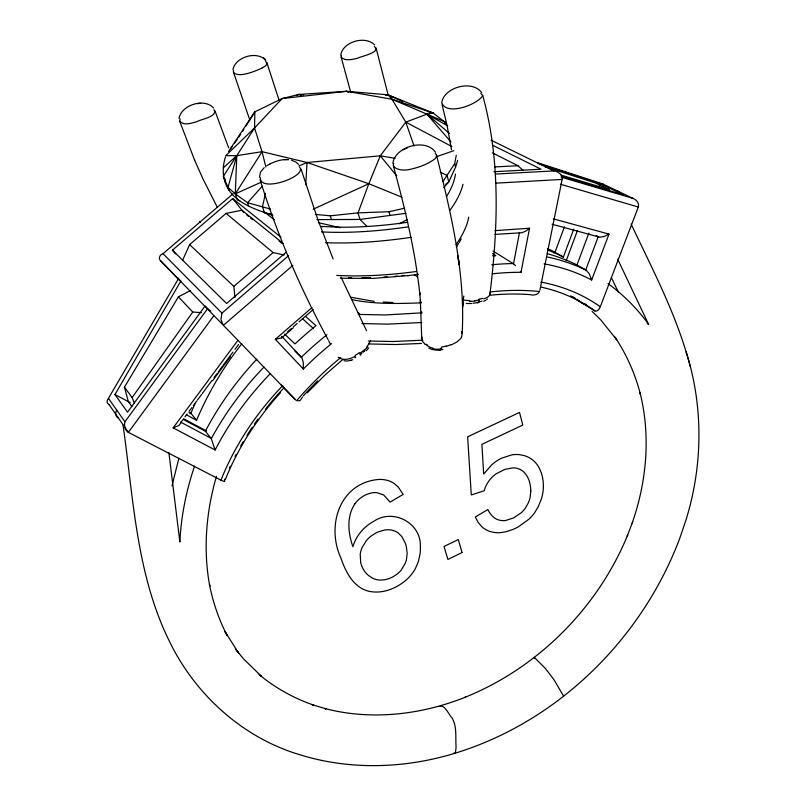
<?xml version="1.0" encoding="UTF-8"?>
<svg xmlns="http://www.w3.org/2000/svg" width="806" height="806" viewBox="0 0 806 806"><rect width="100%" height="100%" fill="white"/><g stroke="black" fill="none" stroke-linecap="round" stroke-linejoin="round"><path stroke-width="1.21" d="M225.489 156.908C221.821 168.081 222.426 180.151 228.944 190.145C238.838 204.684 257.043 209.772 272.851 215.434M441.738 102.967C443.451 87.461 472.024 79.32 481.635 92.569M553.913 253.054L554.115 252.026M603.623 185.753L602.908 183.98L537.33 162.641M340.747 55.13C342.701 41.761 365.078 35.222 374.619 44.874M392.865 163.336C394.688 146.924 425.427 137.604 435.482 152.233M463.793 296.024L462.533 305.545M265.869 166.983L262.031 151.679L254.535 128.003L254.847 111.833L282.15 98.554L298.774 94.443L346.57 91.31L387.958 94.816L433.114 112.991L446.514 123.368M422.183 340.706L421.931 337.089M483.65 298.865C486.381 298.099 491.096 296.134 489.665 292.467M462.16 333.543C465.525 272.952 450.947 213.298 436.499 154.954L436.449 156.757A15.475 5.289 -15.7 0 1 435.028 158.722C427.512 164.535 418.123 167.668 408.904 169.613A15.495 5.31 -15.8 0 1 404.592 170.036L401.519 169.915A32.381 11.022 -15.7 0 1 393.419 165.542M232.914 69.79C235.08 57.135 256.56 50.425 265.658 60.128L263.693 58.103L265.658 60.128M367.042 226.496L359.98 219.454L358.035 212.865L368.826 183.718L380.281 155.82L405.801 122.139L426.918 114.17L433.114 112.991L391.998 99.249L346.57 91.31L282.15 98.554L254.535 128.003L236.793 155.639L235.292 193.863L237.347 199.969L239.725 200.805M178.992 118.371C181.34 105.123 204.14 97.506 213.661 108.054M259.502 177.209L260.449 172.172L264.177 167.668M305.746 184.836L307.026 162.49L262.031 151.679L236.793 155.639L225.74 155.699L254.535 128.003M489.957 293.989C498.017 227.977 500.637 160.243 482.723 95.481L480.819 93.466M331.508 343.628A277.909 203.606 -45 0 0 308.174 364.292L303.328 369.037L303.318 362.559L301.958 357.955L281.757 336.314M190.166 413.861L190.347 413.297M267.058 63.553L266.665 64.601A12.211 3.506 -16.8 0 1 264.842 66.334L262.182 67.926M562.205 179.033C562.769 174.731 557.893 171.295 553.803 170.912L495.438 174.066M442.988 181.521L454.695 163.628L456.267 155.357M462.533 307.952L463.581 302.421M515.427 265.637L513.523 263.764L519.507 232.42M492.345 273.798A277.687 208.27 -39.5 0 1 515.296 272.347L520.998 272.307L529.542 228.229L494.904 230.647M172.01 485.827L178.851 458.342M539.879 290.251L562.135 179.416L495.781 183.164M265.496 193.329L262.454 206.689L264.509 212.955L271.965 214.114M109.233 404.824L107.148 402.768L107.299 400.28L178.509 278.664L180.836 281.062L114.956 394.537L127.529 412.188L205.097 305.958L207.666 308.587L124.93 421.79C123.943 425.497 124.809 430.323 128.366 432.369L220.995 480.164A261.92 204.432 -34.7 0 1 282.765 385.56M223.292 167.87L236.793 155.639L228.007 187.355L228.944 190.145M442.151 103.621C447.955 115.963 478.472 104.024 482.723 95.481M216.471 476.326C206.094 511.83 202.981 549.732 209.772 586.204L209.459 584.481C212.965 602.273 218.849 619.592 227.232 635.692L224.814 631.289L238.677 653.182L235.362 648.79L243.462 658.794L261.507 676.446L259.109 674.531C275.279 687.992 293.938 698.328 313.826 705.179L312.375 704.746L325.997 708.857L324.606 708.454C371.213 720.725 421.246 714.892 465.636 697.059L465.092 697.281C538.055 667.842 597.82 607.795 627.662 535.083L627.229 536.141L632.619 521.945M443.784 187.637L448.751 181.954L455.581 167.104L457.647 160.354M302.542 397.005L300.034 400.663L296.628 400.703A259.482 189.954 -45 0 1 340.757 357.552M632.166 523.124C646.734 481.444 650.875 435.542 639.954 392.492L640.397 394.245C635.168 373.903 626.625 354.439 614.897 337.009L616.711 339.779L601.105 320.284L592.108 311.338M194.558 466.08C186.287 490.552 181.118 516.122 179.859 541.944L168.857 452.398M440.116 706.489C444.519 704.021 449.093 715.254 452.196 718.126C457.032 726.599 455.41 736.896 456.035 746.245A64.702 20.775 74.3 0 1 456.015 748.069L455.41 752.784L453.849 753.157M564.422 226.839L555.032 252.228L563.364 257.033L573.741 229.106M566.215 260.701L577.449 230.536M599.382 185.874L600.198 183.697L538.479 163.608M540.846 282.07A262.383 191.969 -50.7 0 1 600.299 306.743L638.302 207.021C639.642 203.223 636.307 199.525 632.881 198.357L561.036 177.068M596.269 235.594L598.243 236.652L585.72 269.95L576.985 264.902L588.904 233.065M544.06 263.854A280.901 205.691 -50.7 0 1 586.889 277.596L591.664 279.974L608.993 234.103L553.329 218.849M224.471 480.195L224.864 479.187M461.637 336.848L461.274 337.623A13.359 7.828 -7.7 0 1 460.518 338.772L456.69 342.087L451.269 344.958M225.388 479.52C238.143 447.491 257.305 418.233 280.448 392.754M182.559 260.409L189.612 244.621L226.093 213.399L241.951 210.235L282.977 243.311M288.467 255.784L221.952 313.111L220.935 319.579L223.181 325.09L160.596 260.791C158.097 259.139 159.548 254.374 163.044 253.668L233.085 193.772M233.639 70.636L233.367 71.412A25.53 7.304 -16.8 0 0 238.163 74.525L240.833 74.636A12.231 3.516 -16.9 0 0 244.782 74.132L247.805 73.427A25.449 7.254 -16.9 0 0 262.121 67.926M260.409 177.703C259.532 193.299 308.043 176.282 299.489 167.044M237.911 340.283L173.149 427.855L215.121 450.01L218.497 443.632A280.327 218.93 -34.7 0 1 270.262 373.662M341.371 55.614L341.119 56.984L350.801 92.599M459.188 242.485L461.254 238.939M131.932 406.556L128.356 401.63L124.456 387.152L178.408 296.82L190.559 290.513M242.556 131.358L243.855 129.303M245.79 126.22L254.847 111.833L228.511 151.518M354.821 503.941C346.409 516.656 348.071 533.058 352.917 546.77C355.214 538.71 360.101 531.486 366.569 526.187A36.21 29.348 -42.5 0 1 373.793 521.301C393.207 508.022 421.478 523.023 420.349 546.76A47.04 38.094 -41.9 0 1 420.027 554.135L418.374 561.53L415.473 568.361A34.93 28.19 -42.3 0 1 411.332 574.597A36.008 29.076 -42.3 0 1 406.093 580.098C396.683 588.128 384.079 593.428 371.566 591.735C354.66 589.579 345.784 572.613 340.928 558.084C325.977 525.643 339.679 482.653 378.81 479.449A31.938 26.316 -43.3 0 1 387.182 480.336A31.837 26.235 -43.3 0 1 394.406 483.681L398.406 487.217L403.161 494.441L390.054 502.088L383.626 494.934L376.734 492.647A20.029 16.503 -43.1 0 0 370.861 493.06L366.801 494.39A25.923 21.319 -42.9 0 0 364.141 495.68A23.525 19.364 -43 0 0 354.801 503.931M262.031 151.679L235.292 193.863L247.573 202.739L270.544 209.107M456.942 245.981L456.337 246.928L458.584 243.442M236.793 155.639L223.272 176.353L228.007 187.355L235.292 193.863L260.993 182.287M234.516 143.256L237.216 139.317M238.566 137.352L240.591 134.401M134.511 403.312L132.124 397.59L192.765 312.033L201.359 312.647M230.466 149.05L232.491 146.208M180.151 118.855L179.627 121.081L194.669 160.344M213.681 315.932L128.366 432.369L118.633 418.334A6.649 5.954 -30 0 1 116.729 410.063M180.866 422.455L182.922 419.674M184.987 416.893L187.052 414.103M189.108 411.312L191.868 407.594M193.249 405.73L196.704 401.066M197.389 400.129L201.54 394.527M202.235 393.59L211.958 380.462M214.043 377.641L216.824 373.873M218.225 371.989L222.416 366.327M223.111 365.38L232.924 352.131M235.03 349.29L238.546 344.535M212.562 380.795L230.435 356.645M367.657 349.23L368.705 347.9M367.667 346.59L366.67 347.698M262.282 186.146L247.573 202.739L248.52 205.611M307.277 392.814L324.899 375.092L342.741 359.526M366.196 350.761L367.264 349.643M364.131 351.386L364.644 350.892M529.542 228.229L525.583 231.231L521.905 232.743L494.894 234.395M293.273 327.78L281.707 337.875L282.009 336.626M281.707 337.875L275.33 339.326L303.328 369.037M486.623 299.761L487.398 299.066M280.256 100.186L282.15 98.554M275.33 339.326L311.972 307.59M287.671 331.679L291.47 328.395M293.364 326.752L297.152 323.468M299.046 321.826L313.262 309.514M292.89 265.365L223.393 325.302L295.661 399.947L280.931 384.805M234.969 297.384L233.841 286.392L273.123 252.59L284.145 255.008M286.1 252.268L226.617 303.509L172.454 250.172L232.712 198.619L280.911 237.145M363.022 352.353L363.587 351.869M363.909 350.257L359.909 353.25A6.74 0.605 54.9 0 1 360 354.64M445.748 184.211L448.751 181.954L447.048 175.396L440.217 172.172M361.844 353.29L360.614 354.197M608.993 234.103L603.895 236.611L599.503 237.135L552.019 224.229M108.75 398.748L124.93 421.79M266.846 165.744C273.325 161.794 280.851 159.094 288.528 159.588L284.044 159.608M355.517 356.04C350.479 359.103 343.296 361.159 338.157 357.199M269.819 164.061L270.332 163.779M399.423 223.786L406.98 219.645M485.585 300.386L483.711 301.293M355.658 357.38L354.972 357.743M296.578 95.612L298.774 94.443L303.741 94.896M482.028 301.051L480.809 301.535M407.383 147.81L403.191 149.745M313.202 209.228L368.826 183.718L401.982 197.238M298.915 165.945L307.026 162.49L380.281 155.82L395.081 158.329M343.93 360.725L347.457 361.058L352.837 359.748M436.207 156.797L453.859 150.672M455.138 753.187C558.004 721.723 641.959 638.705 679.67 538.559L685.805 520.525C702.882 466.029 703.598 406.476 686.158 351.98M454.453 753.398C405.761 768.209 352.756 770.204 303.691 755.907L302.31 755.454C243.372 738.79 194.528 694.429 168.525 639.46C136.154 572.794 133.353 497.342 123.056 425.215M479.963 301.807L477.444 302.452M173.149 427.855L178.932 425.497L180.957 422.747M350.65 360.484L351.204 360.342M385.611 95.35L387.958 94.816L402.668 101.556M315.337 214.426L330.289 215.817L358.035 212.865L388.986 211.726L404.632 208.21M442.937 349.411L436.812 350.217L431.905 349.451M440.882 348.273L441.487 348.172M474.855 300.799L479.389 299.963A6.599 2.912 78.7 0 1 476.437 302.673L472.981 303.298M438.827 350.136L441.084 349.804M406.043 213.298L359.98 219.454L316.939 219.605M200.664 103.259L197.651 103.672M414.878 274.786L418.505 274.282M340.374 278.231L372.886 278.423L408.128 275.612M407.685 275.672L415.281 274.735M470.785 303.56L471.53 303.479M421.82 312.849L385.278 314.955L358.307 314.421M421.699 322.531L387.223 324.133L361.934 323.549M422.928 340.182L393.278 341.512L368.322 341.029M471.047 301.192L469.424 301.263M493.897 171.718L541.028 169.21L492.597 145.241M421.518 343.427L395.907 344.525L368.947 343.94M494.552 166.943L517.946 165.724L523.366 170.671M421.568 302.824C398.365 303.721 374.83 304.346 351.95 299.651M586.446 304.386L583.856 303.822M383.233 302.079L392.834 302.482M374.276 301.384L350.932 297.283M318.31 222.647L340.233 227.715M427.492 111.46L433.114 112.991M560.422 184.242L638.302 207.021M561.963 176.585L623.36 194.8L600.198 183.697M291.409 160.122L295.973 162.107L298.563 164.394M561.097 175.104L609.004 189.531L609.991 191.727M554.488 251.925L554.669 252.016A274.342 239.775 -38.7 0 0 547.365 248.54M545.128 166.751L595.191 182.881L609.004 189.531M322.884 226.889L321.372 226.385L334.903 227.07A218.335 74.424 -15 0 0 407.715 222.265M307.026 162.49L368.826 183.718M190.72 413.206L190.901 413.307A274.524 227.242 -57.9 0 1 194.941 403.866M392.159 97.355L387.958 94.816L391.998 99.249L444.64 121.706L445.124 123.6M428.762 348.121L431.079 349.119M298.774 94.443L300.991 95.44M602.787 183.959L632.881 198.357M374.327 46.506C381.641 52.481 360.695 56.299 357.783 58.183C352.716 59.281 345.26 61.619 341.16 57.115M491.035 140.173L553.803 170.912M492.385 152.848L517.946 165.724M391.998 99.249L405.801 122.139L451.904 146.541M114.956 394.537L130.139 402.567M572.371 296.961L573.519 297.575M183.839 419.735L205.369 431.23L211.031 438.273L180.655 422.112M183.466 418.677L206.527 430.998M189.007 412.39L191.193 413.569L196.573 420.269A276.146 227.393 -54.9 0 1 241.8 343.779M186.639 414.939L196.573 420.269M346.57 91.31L348.666 92.448M573.973 297.817L575.111 298.452M575.333 298.573L572.512 296.82M450.977 142.017L426.918 114.17L447.743 125.887M586.204 270.222L589.307 273.909L591.664 279.974M647.158 323.397L648.518 324.203L617.708 259.23M570.517 295.913L594.838 310.854L593.317 309.776A255.714 187.002 -50.8 0 0 540.947 287.077M493.101 251.109L513.523 263.764M492.547 253.628L495.851 255.683A284.72 228.169 -45.8 0 0 492.436 255.804M426.696 345.492L430.233 347.295A18.377 8.836 -7.7 0 0 432.913 348.132M563.485 695.941L554.649 680.858A63.533 6.116 52.4 0 0 553.641 679.317L545.581 668.698L534.287 657.333L534.459 658.099M575.01 298.351L574.295 297.837M414.465 274.745L417.488 276.891M607.996 283.581C623.522 294.885 637.254 308.648 648.518 324.203M263.391 211.243L274.201 219.685M213.963 109.616C218.305 116.83 200.412 119.217 196.614 121.807C191.576 122.986 183.587 126.159 179.627 121.081M425.447 344.595L424.46 343.769M246.717 214.91L248.681 216.492M250.636 218.073L252.59 219.655M279.007 240.994L281.949 243.362M226.093 213.399L273.123 252.59M200.029 222.043L199.606 221.761L199.898 222.335M426.918 114.17L449.506 133.474M305.817 316.627L316.033 325.695A284.72 228.169 -45.8 0 0 295.016 343.92L284.639 334.127M302.401 318.662L313.443 328.546M189.612 244.621L233.841 286.392M294.956 351.154L301.666 357.572M163.044 253.668L221.952 313.111M160.807 261.013L178.267 279.037M178.408 296.82L192.765 312.033M577.167 299.338L577.912 300.094A53.559 30.054 -73.2 0 0 580.652 302.129L581.186 302.482A55.735 31.303 -73.1 0 0 583.846 303.842M172.454 250.172L175.658 253.961M380.281 155.82L396.754 175.94M232.712 198.619L243.785 212.542M520.374 271.491L520.998 272.307M124.456 387.152L132.124 397.59M109.284 404.854L117.968 417.377M217.177 207.001L203.172 179.305L194.468 159.88M328.102 339.669C300.426 288.608 277.365 235.09 260.036 179.637M328.647 340.726L330.349 344.061M611.321 277.516L618.323 292.014M366.529 330.722L340.978 277.103M631.098 224.038C653.051 270.473 677.342 316.375 690.198 366.398M333.12 258.978L318.017 220.088L301.061 169.119M228.652 147.841L214.91 110.704M249.83 120.114L233.458 72.147M405.801 122.139L414.002 145.886M279.158 100.458L266.917 62.838M330.289 215.817L331.347 219.313M461.858 332.828L461.939 333.09A16.614 8.926 -21.2 0 1 461.929 335.336A17.651 9.753 -15.6 0 1 461.405 336.858M215.121 450.01L211.283 438.686A285.395 223.504 -34.9 0 1 263.975 367.062M388.986 211.726L389.973 215.212M376.07 47.947L388.26 95.41M454.695 163.628L455.581 167.104M421.568 311.851L421.84 312.93M442.071 104.659L446.977 125.061L451.531 149.805M457.899 255.764L459.138 264.68L458.231 258.081M420.551 302.341L419.674 292.397L419.896 294.825C415.412 250.978 404.814 208.039 393.308 165.573L393.469 163.759A15.435 5.259 -15.9 0 1 393.66 163.386M224.985 178.872L225.277 182.297M420.329 299.892L421.74 338.55M361.642 565.721A37.086 29.993 -42.8 0 1 360.695 562.568L360.222 554.316A24.23 19.626 -42.3 0 1 362.206 547.375L366.095 540.977A23.525 19.062 -42.3 0 1 371.365 535.849L375.626 533.159A30.598 24.734 -42.2 0 1 379.203 531.527L385.016 529.955A21.843 17.712 -42.4 0 1 391.494 530.086L392.522 530.318A23.999 19.445 -42.3 0 1 395.514 531.376A23.354 18.921 -42.4 0 1 398.204 532.957L401.952 536.705L405.247 543.053A48.854 39.615 -41.2 0 1 406.385 546.942L407.171 553.299L406.496 559.344A24.593 19.868 -42.2 0 1 404.924 563.958L401.187 570.084A21.016 16.956 -42.2 0 1 397.036 574.174L393.026 576.784A24.462 19.767 -42.3 0 1 379.495 580.038A23.999 19.384 -42.2 0 1 372.261 578.013L368.392 575.413A35.152 28.432 -42.7 0 1 361.632 565.731M364.695 350.65A7.456 3.395 -31.8 0 1 364.483 350.842M359.345 352.685A29.963 14.407 -31.7 0 1 355.184 355.345M370.317 340.938A15.012 8.171 -34.2 0 1 370.196 341.694M369.662 341.815A13.833 7.667 -32.5 0 1 367.002 346.459M366.861 347.749A21.621 11.768 -29.9 0 1 364.07 350.348M470.704 303.409A7.314 2.368 -2.8 0 1 466.19 303.409M482.562 298.361A29.359 10.176 -1.8 0 1 478.452 299.318M469.374 300.557A13.561 5.491 1.9 0 1 463.651 299.963M474.986 300.97A21.188 8.836 -0.6 0 1 471.107 301.384M404.36 275.37A219.796 80.459 -14.9 0 1 402.023 275.612M397.378 276.065A219.796 80.459 -14.9 0 1 395.071 276.267M387.092 276.891A219.796 80.459 -14.9 0 1 383.716 277.113M370.508 277.717A219.796 80.459 -14.9 0 1 361.975 277.869M351.668 277.778A219.796 80.459 -14.9 0 1 348.655 277.687M416.309 271.501A226.708 82.524 -14.8 0 1 336.696 275.4M411.05 237.337A235.604 81.416 -14.9 0 1 325.493 242.677M408.189 226.849A229.609 78.293 -15 0 1 321.554 231.906M468.76 217.126A236.138 89.375 -18.3 0 1 456.095 244.54M462.997 184.292A245.81 88.469 -18.3 0 1 450.08 210.094M455.471 174.046A239.463 85.043 -18.1 0 1 446.514 196.563M357.834 312.355A6.74 0.826 52.1 0 1 360.04 314.612M301.323 357.239A283.218 208.452 -45 0 1 326.904 334.732M303.368 395.857A252.883 185.048 -45 0 1 317.594 380.946M178.519 278.675A6.599 0.635 33 0 1 178.307 278.443M178.428 278.151A6.599 0.635 33 0 1 178.539 278.171M205.369 431.23A281.365 223.242 -37.3 0 1 256.812 359.194M210.779 311.076A6.922 0.705 33.1 0 1 207.676 308.597M224.542 481.353A6.841 1.28 33 0 1 220.965 480.124M224.511 480.436A6.841 1.28 33 0 1 224.783 480.991M229.418 468.326A255.21 199.334 -34.5 0 1 230.385 466.18M235.03 456.549A255.21 199.334 -34.5 0 1 236.118 454.423M240.702 445.96A255.21 199.334 -34.5 0 1 243.12 441.748M246.918 435.492A255.21 199.334 -34.5 0 1 252.268 427.24M254.353 424.178A255.21 199.334 -34.5 0 1 257.94 419.11M265.486 409.126A255.21 199.334 -34.5 0 1 283.984 387.797M419.815 302.512A12.916 3.647 66.2 0 1 421.155 302.089M547.234 253.648A281.808 213.429 -49.6 0 1 576.985 264.902M547.677 249.971A275.974 237.145 -40.6 0 1 563.364 257.043M598.667 236.873A6.136 0.594 20.1 0 1 598.243 236.652M600.248 306.703A6.408 3.657 -74.4 0 1 594.818 310.904M617.608 191.042A6.136 4.957 -62.9 0 1 620.116 193.259M547.576 257.023A286.029 210.437 -50.6 0 1 586.153 270.222M491.781 264.761A282.977 213.056 -39.6 0 1 513.231 263.542M489.716 295.258A252.691 189.38 -39.3 0 1 529.864 294.613C533.219 295.58 537.904 295.077 539.496 291.51A259.29 194.327 -39.5 0 0 491.015 291.863M435.19 153.432A32.472 11.103 -15.9 0 1 436.378 154.984M450.816 344.605A27.454 12.281 -15.7 0 1 446.363 346.379M446.131 345.905A19.787 9.984 -14.8 0 1 441.446 347.174M440.852 348.968A15.395 9.38 -14.6 0 1 432.53 348.545M427.714 345.069A27.565 12.261 -5.4 0 1 426.354 344.273M424.671 343.608A30.779 16.563 -27.2 0 1 422.132 340.726M461.425 331.78A29.56 15.798 -24.7 0 1 461.909 332.797M265.577 61.599A25.601 7.345 -17 0 1 267.018 63.563M530.811 490.914L530.126 497.332A26.527 21.057 -48.2 0 1 528.001 503.488L525.391 508.002A23.142 18.357 -48.2 0 1 521.19 512.797L513.543 517.946L505.755 520.454A21.188 16.805 -48.1 0 1 499.529 520.202C494.068 519.024 490.139 514.409 487.862 509.543L475.328 516.978L478.129 522.338L481.716 526.6A34.255 27.182 -48 0 0 488.537 530.922A35.978 28.553 -48.1 0 0 491.207 531.819A34.477 27.364 -48 0 0 499.881 532.695L506.128 531.728L512.747 529.532A54.465 43.464 -48.6 0 0 518.288 526.892L529.119 519.074A35.565 28.2 -48.3 0 0 534.731 512.566L538.096 506.994L541.199 499.529A43.453 34.547 -48.2 0 0 543.385 487.61C543.597 478.774 541.451 469.414 535.527 462.624A36.653 29.157 -48.6 0 0 529.683 457.919L528.323 457.204A40.33 32.069 -48.4 0 0 523.96 455.531L519.427 454.644A33.701 26.83 -48.7 0 0 511.568 454.927L501.614 458.191A35.313 28.099 -48.6 0 0 491.982 464.599L483.671 474.019L481.907 444.348L522.762 425.054L519.527 412.43L467.641 436.812L471.278 494.914L484.124 490.814A26.991 21.46 -48.4 0 1 490.008 479.53A23.445 18.669 -48.4 0 1 496.244 473.737L504.848 469.384L513.17 467.863A22.135 17.621 -48.6 0 1 518.389 468.739A23.434 18.639 -48.5 0 1 522.882 471.188C528.635 475.913 530.59 483.771 530.811 490.914M462.08 552.503L447.914 559.445L444.025 546.478L458.282 539.536L462.08 552.503"/></g></svg>
